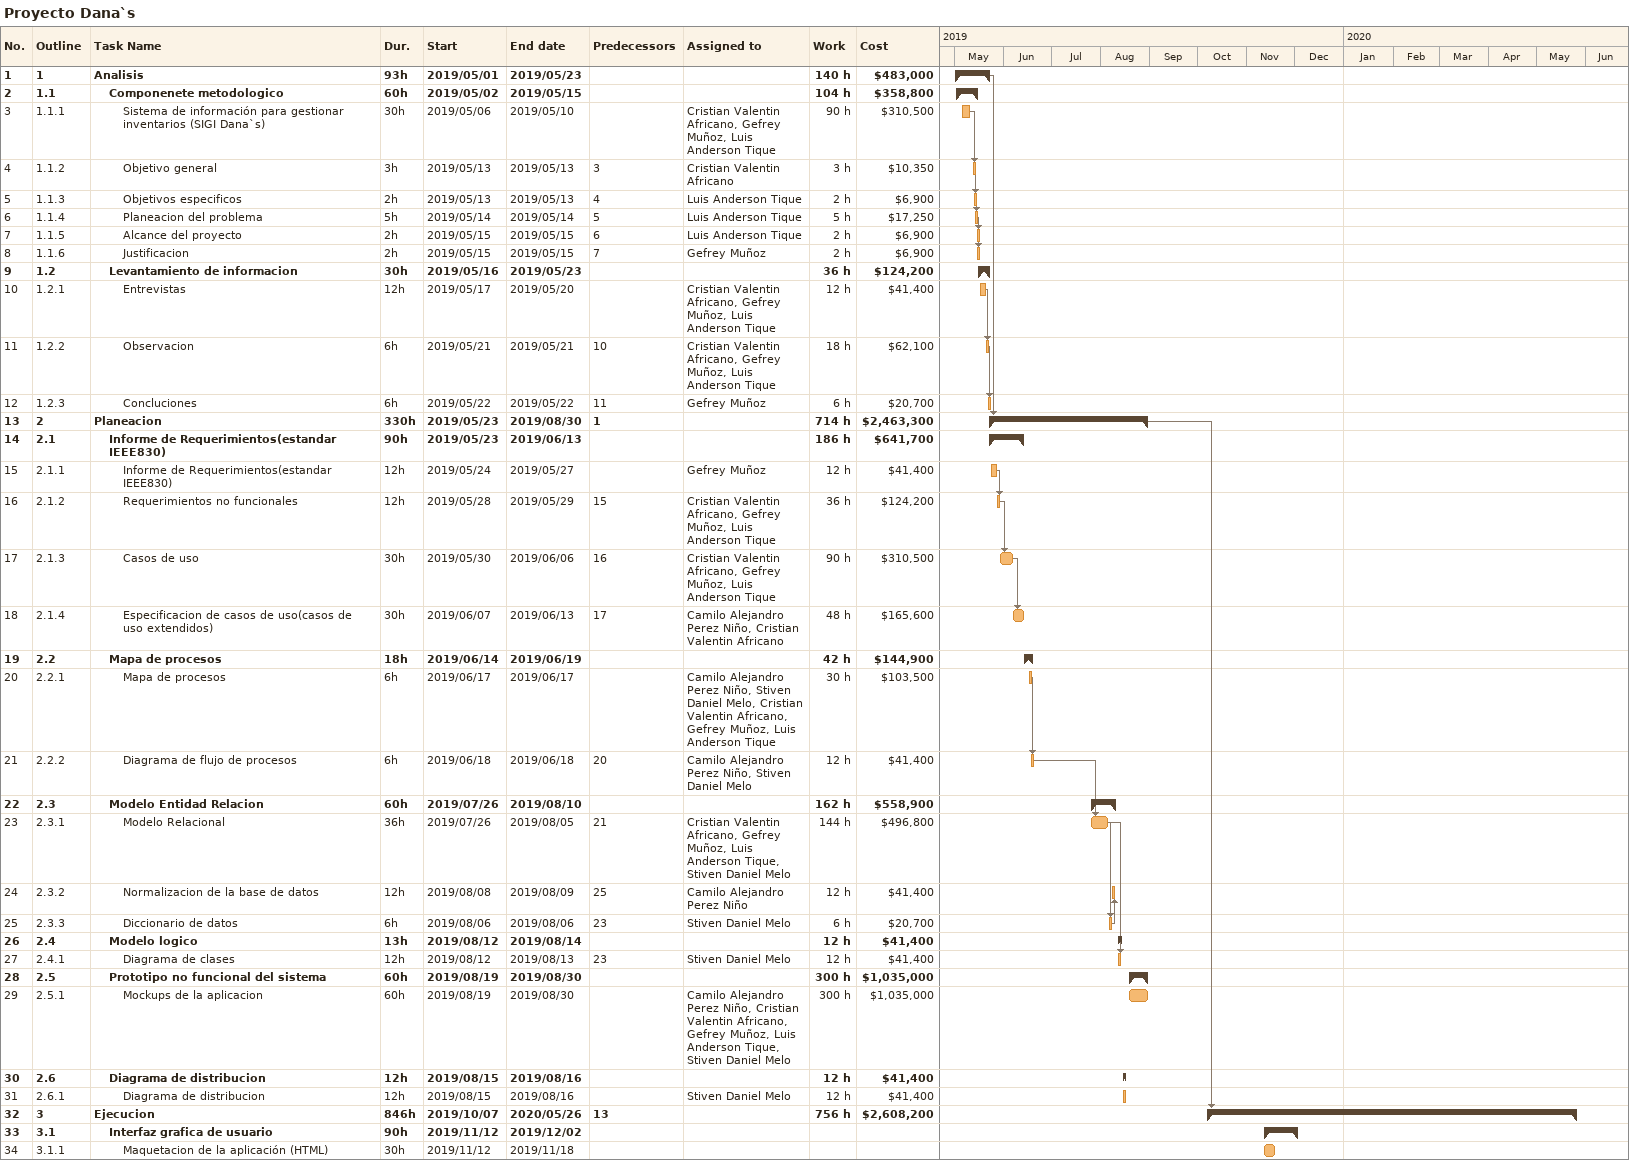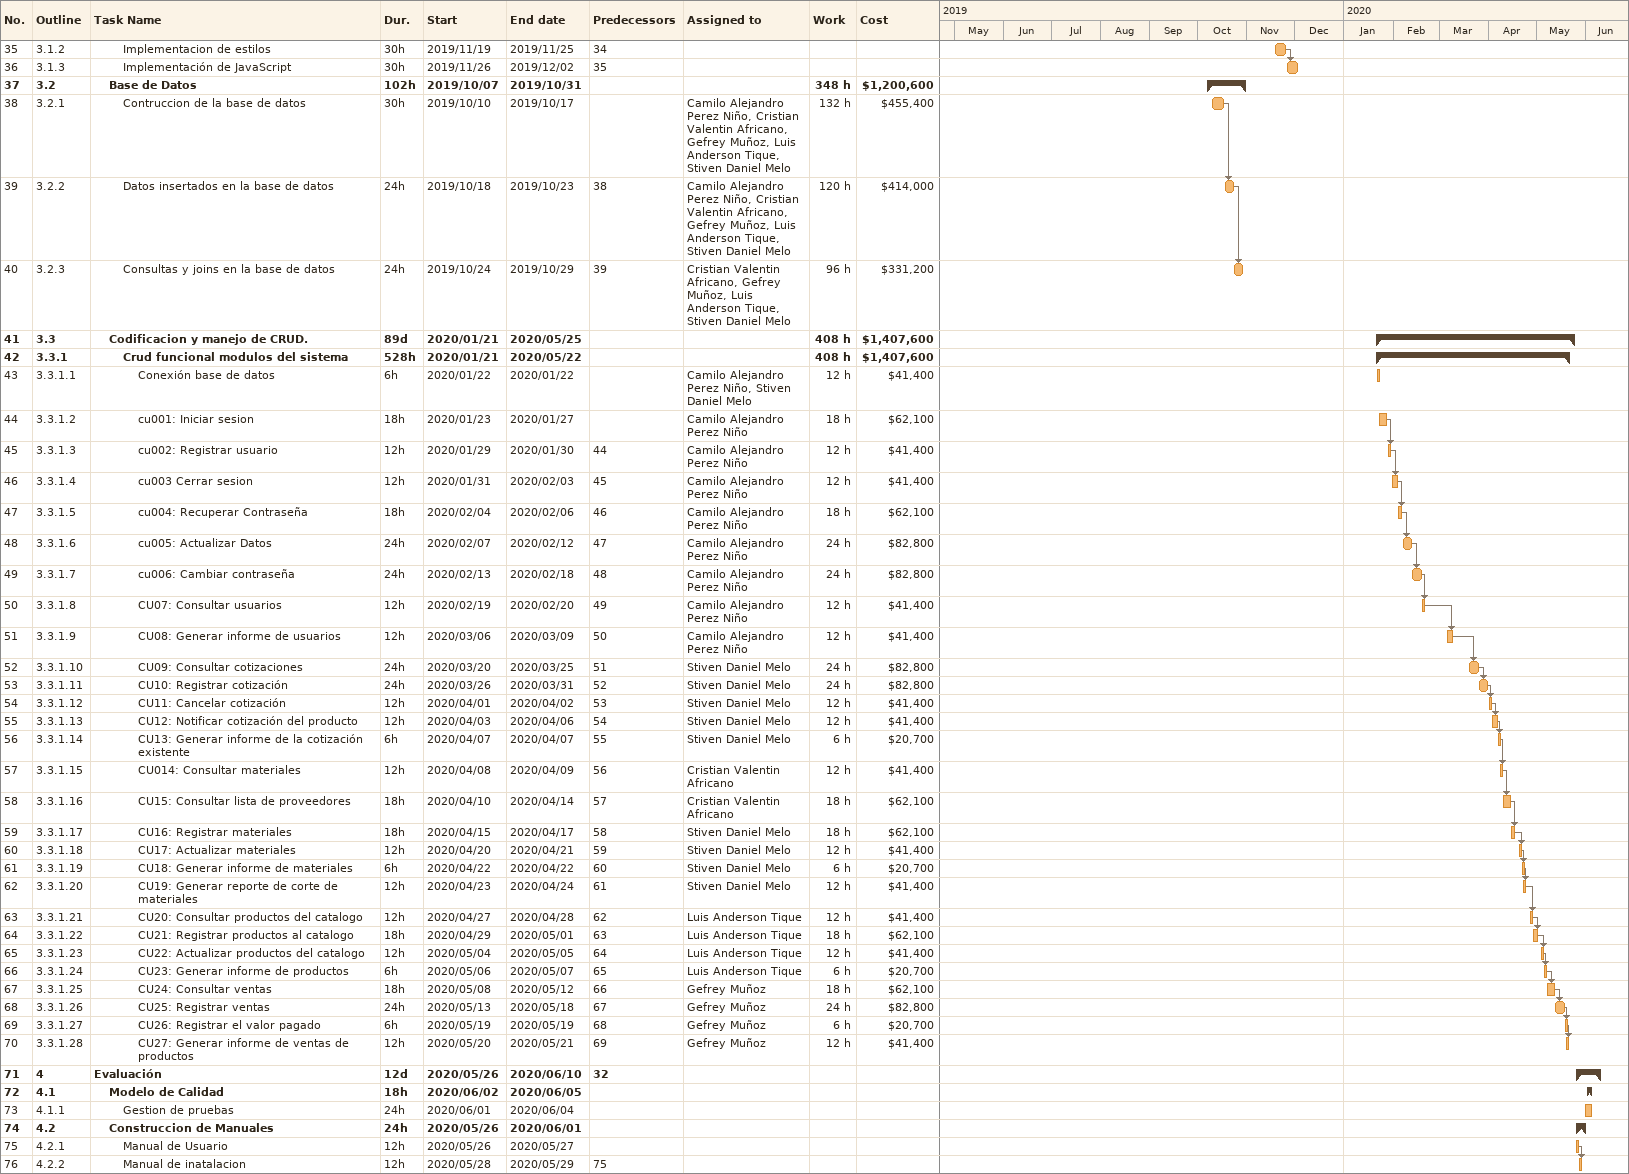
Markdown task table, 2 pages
Proyecto Dana`s

| ID | WBS | Task | Duration | Start | Finish | Predecessors | Resources | Work (h) | Cost ($) |
|---|---|---|---|---|---|---|---|---|---|
| 1 | 1 | **Analisis** | 93h | 2019-05-01 | 2019-05-23 |  |  | 140 | 483000 |
| 2 | 1.1 | **Componenete metodologico** | 60h | 2019-05-02 | 2019-05-15 |  |  | 104 | 358800 |
| 3 | 1.1.1 | Sistema de información para gestionar inventarios (SIGI Dana`s) | 30h | 2019-05-06 | 2019-05-10 |  | Cristian Valentin Africano, Gefrey Muñoz, Luis Anderson Tique | 90 | 310500 |
| 4 | 1.1.2 | Objetivo general | 3h | 2019-05-13 | 2019-05-13 | 3 | Cristian Valentin Africano | 3 | 10350 |
| 5 | 1.1.3 | Objetivos especificos | 2h | 2019-05-13 | 2019-05-13 | 4 | Luis Anderson Tique | 2 | 6900 |
| 6 | 1.1.4 | Planeacion del problema | 5h | 2019-05-14 | 2019-05-14 | 5 | Luis Anderson Tique | 5 | 17250 |
| 7 | 1.1.5 | Alcance del proyecto | 2h | 2019-05-15 | 2019-05-15 | 6 | Luis Anderson Tique | 2 | 6900 |
| 8 | 1.1.6 | Justificacion | 2h | 2019-05-15 | 2019-05-15 | 7 | Gefrey Muñoz | 2 | 6900 |
| 9 | 1.2 | **Levantamiento de informacion** | 30h | 2019-05-16 | 2019-05-23 |  |  | 36 | 124200 |
| 10 | 1.2.1 | Entrevistas | 12h | 2019-05-17 | 2019-05-20 |  | Cristian Valentin Africano, Gefrey Muñoz, Luis Anderson Tique | 12 | 41400 |
| 11 | 1.2.2 | Observacion | 6h | 2019-05-21 | 2019-05-21 | 10 | Cristian Valentin Africano, Gefrey Muñoz, Luis Anderson Tique | 18 | 62100 |
| 12 | 1.2.3 | Concluciones | 6h | 2019-05-22 | 2019-05-22 | 11 | Gefrey Muñoz | 6 | 20700 |
| 13 | 2 | **Planeacion** | 330h | 2019-05-23 | 2019-08-30 | 1 |  | 714 | 2463300 |
| 14 | 2.1 | **Informe de Requerimientos(estandar IEEE830)** | 90h | 2019-05-23 | 2019-06-13 |  |  | 186 | 641700 |
| 15 | 2.1.1 | Informe de Requerimientos(estandar IEEE830) | 12h | 2019-05-24 | 2019-05-27 |  | Gefrey Muñoz | 12 | 41400 |
| 16 | 2.1.2 | Requerimientos no funcionales | 12h | 2019-05-28 | 2019-05-29 | 15 | Cristian Valentin Africano, Gefrey Muñoz, Luis Anderson Tique | 36 | 124200 |
| 17 | 2.1.3 | Casos de uso | 30h | 2019-05-30 | 2019-06-06 | 16 | Cristian Valentin Africano, Gefrey Muñoz, Luis Anderson Tique | 90 | 310500 |
| 18 | 2.1.4 | Especificacion de casos de uso(casos de uso extendidos) | 30h | 2019-06-07 | 2019-06-13 | 17 | Camilo Alejandro Perez Niño, Cristian Valentin Africano | 48 | 165600 |
| 19 | 2.2 | **Mapa de procesos** | 18h | 2019-06-14 | 2019-06-19 |  |  | 42 | 144900 |
| 20 | 2.2.1 | Mapa de procesos | 6h | 2019-06-17 | 2019-06-17 |  | Camilo Alejandro Perez Niño, Stiven Daniel Melo, Cristian Valentin Africano, Gefrey Muñoz, Luis Anderson Tique | 30 | 103500 |
| 21 | 2.2.2 | Diagrama de flujo de procesos | 6h | 2019-06-18 | 2019-06-18 | 20 | Camilo Alejandro Perez Niño, Stiven Daniel Melo | 12 | 41400 |
| 22 | 2.3 | **Modelo Entidad Relacion** | 60h | 2019-07-26 | 2019-08-10 |  |  | 162 | 558900 |
| 23 | 2.3.1 | Modelo Relacional | 36h | 2019-07-26 | 2019-08-05 | 21 | Cristian Valentin Africano, Gefrey Muñoz, Luis Anderson Tique, Stiven Daniel Melo | 144 | 496800 |
| 24 | 2.3.2 | Normalizacion de la base de datos | 12h | 2019-08-08 | 2019-08-09 | 25 | Camilo Alejandro Perez Niño | 12 | 41400 |
| 25 | 2.3.3 | Diccionario de datos | 6h | 2019-08-06 | 2019-08-06 | 23 | Stiven Daniel Melo | 6 | 20700 |
| 26 | 2.4 | **Modelo logico** | 13h | 2019-08-12 | 2019-08-14 |  |  | 12 | 41400 |
| 27 | 2.4.1 | Diagrama de clases | 12h | 2019-08-12 | 2019-08-13 | 23 | Stiven Daniel Melo | 12 | 41400 |
| 28 | 2.5 | **Prototipo no funcional del sistema** | 60h | 2019-08-19 | 2019-08-30 |  |  | 300 | 1035000 |
| 29 | 2.5.1 | Mockups de la aplicacion | 60h | 2019-08-19 | 2019-08-30 |  | Camilo Alejandro Perez Niño, Cristian Valentin Africano, Gefrey Muñoz, Luis Anderson Tique, Stiven Daniel Melo | 300 | 1035000 |
| 30 | 2.6 | **Diagrama de distribucion** | 12h | 2019-08-15 | 2019-08-16 |  |  | 12 | 41400 |
| 31 | 2.6.1 | Diagrama de distribucion | 12h | 2019-08-15 | 2019-08-16 |  | Stiven Daniel Melo | 12 | 41400 |
| 32 | 3 | **Ejecucion** | 846h | 2019-10-07 | 2020-05-26 | 13 |  | 756 | 2608200 |
| 33 | 3.1 | **Interfaz grafica de usuario** | 90h | 2019-11-12 | 2019-12-02 |  |  |  |  |
| 34 | 3.1.1 | Maquetacion de la aplicación (HTML) | 30h | 2019-11-12 | 2019-11-18 |  |  |  |  |
| 35 | 3.1.2 | Implementacion de estilos | 30h | 2019-11-19 | 2019-11-25 | 34 |  |  |  |
| 36 | 3.1.3 | Implementación de JavaScript | 30h | 2019-11-26 | 2019-12-02 | 35 |  |  |  |
| 37 | 3.2 | **Base de Datos** | 102h | 2019-10-07 | 2019-10-31 |  |  | 348 | 1200600 |
| 38 | 3.2.1 | Contruccion de la base de datos | 30h | 2019-10-10 | 2019-10-17 |  | Camilo Alejandro Perez Niño, Cristian Valentin Africano, Gefrey Muñoz, Luis Anderson Tique, Stiven Daniel Melo | 132 | 455400 |
| 39 | 3.2.2 | Datos insertados en la base de datos | 24h | 2019-10-18 | 2019-10-23 | 38 | Camilo Alejandro Perez Niño, Cristian Valentin Africano, Gefrey Muñoz, Luis Anderson Tique, Stiven Daniel Melo | 120 | 414000 |
| 40 | 3.2.3 | Consultas y joins en la base de datos | 24h | 2019-10-24 | 2019-10-29 | 39 | Cristian Valentin Africano, Gefrey Muñoz, Luis Anderson Tique, Stiven Daniel Melo | 96 | 331200 |
| 41 | 3.3 | **Codificacion y manejo de CRUD.** | 89d | 2020-01-21 | 2020-05-25 |  |  | 408 | 1407600 |
| 42 | 3.3.1 | **Crud funcional modulos del sistema** | 528h | 2020-01-21 | 2020-05-22 |  |  | 408 | 1407600 |
| 43 | 3.3.1.1 | Conexión base de datos | 6h | 2020-01-22 | 2020-01-22 |  | Camilo Alejandro Perez Niño, Stiven Daniel Melo | 12 | 41400 |
| 44 | 3.3.1.2 | cu001: Iniciar sesion | 18h | 2020-01-23 | 2020-01-27 |  | Camilo Alejandro Perez Niño | 18 | 62100 |
| 45 | 3.3.1.3 | cu002: Registrar usuario | 12h | 2020-01-29 | 2020-01-30 | 44 | Camilo Alejandro Perez Niño | 12 | 41400 |
| 46 | 3.3.1.4 | cu003 Cerrar sesion | 12h | 2020-01-31 | 2020-02-03 | 45 | Camilo Alejandro Perez Niño | 12 | 41400 |
| 47 | 3.3.1.5 | cu004: Recuperar Contraseña | 18h | 2020-02-04 | 2020-02-06 | 46 | Camilo Alejandro Perez Niño | 18 | 62100 |
| 48 | 3.3.1.6 | cu005: Actualizar Datos | 24h | 2020-02-07 | 2020-02-12 | 47 | Camilo Alejandro Perez Niño | 24 | 82800 |
| 49 | 3.3.1.7 | cu006: Cambiar contraseña | 24h | 2020-02-13 | 2020-02-18 | 48 | Camilo Alejandro Perez Niño | 24 | 82800 |
| 50 | 3.3.1.8 | CU07: Consultar usuarios | 12h | 2020-02-19 | 2020-02-20 | 49 | Camilo Alejandro Perez Niño | 12 | 41400 |
| 51 | 3.3.1.9 | CU08: Generar informe de usuarios | 12h | 2020-03-06 | 2020-03-09 | 50 | Camilo Alejandro Perez Niño | 12 | 41400 |
| 52 | 3.3.1.10 | CU09: Consultar cotizaciones | 24h | 2020-03-20 | 2020-03-25 | 51 | Stiven Daniel Melo | 24 | 82800 |
| 53 | 3.3.1.11 | CU10: Registrar cotización | 24h | 2020-03-26 | 2020-03-31 | 52 | Stiven Daniel Melo | 24 | 82800 |
| 54 | 3.3.1.12 | CU11: Cancelar cotización | 12h | 2020-04-01 | 2020-04-02 | 53 | Stiven Daniel Melo | 12 | 41400 |
| 55 | 3.3.1.13 | CU12: Notificar cotización del producto | 12h | 2020-04-03 | 2020-04-06 | 54 | Stiven Daniel Melo | 12 | 41400 |
| 56 | 3.3.1.14 | CU13: Generar informe de la cotización existente | 6h | 2020-04-07 | 2020-04-07 | 55 | Stiven Daniel Melo | 6 | 20700 |
| 57 | 3.3.1.15 | CU014: Consultar materiales | 12h | 2020-04-08 | 2020-04-09 | 56 | Cristian Valentin Africano | 12 | 41400 |
| 58 | 3.3.1.16 | CU15: Consultar lista de proveedores | 18h | 2020-04-10 | 2020-04-14 | 57 | Cristian Valentin Africano | 18 | 62100 |
| 59 | 3.3.1.17 | CU16: Registrar materiales | 18h | 2020-04-15 | 2020-04-17 | 58 | Stiven Daniel Melo | 18 | 62100 |
| 60 | 3.3.1.18 | CU17: Actualizar materiales | 12h | 2020-04-20 | 2020-04-21 | 59 | Stiven Daniel Melo | 12 | 41400 |
| 61 | 3.3.1.19 | CU18: Generar informe de materiales | 6h | 2020-04-22 | 2020-04-22 | 60 | Stiven Daniel Melo | 6 | 20700 |
| 62 | 3.3.1.20 | CU19: Generar reporte de corte de materiales | 12h | 2020-04-23 | 2020-04-24 | 61 | Stiven Daniel Melo | 12 | 41400 |
| 63 | 3.3.1.21 | CU20: Consultar productos del catalogo | 12h | 2020-04-27 | 2020-04-28 | 62 | Luis Anderson Tique | 12 | 41400 |
| 64 | 3.3.1.22 | CU21: Registrar productos al catalogo | 18h | 2020-04-29 | 2020-05-01 | 63 | Luis Anderson Tique | 18 | 62100 |
| 65 | 3.3.1.23 | CU22: Actualizar productos del catalogo | 12h | 2020-05-04 | 2020-05-05 | 64 | Luis Anderson Tique | 12 | 41400 |
| 66 | 3.3.1.24 | CU23: Generar informe de productos | 6h | 2020-05-06 | 2020-05-07 | 65 | Luis Anderson Tique | 6 | 20700 |
| 67 | 3.3.1.25 | CU24: Consultar ventas | 18h | 2020-05-08 | 2020-05-12 | 66 | Gefrey Muñoz | 18 | 62100 |
| 68 | 3.3.1.26 | CU25: Registrar ventas | 24h | 2020-05-13 | 2020-05-18 | 67 | Gefrey Muñoz | 24 | 82800 |
| 69 | 3.3.1.27 | CU26: Registrar el valor pagado | 6h | 2020-05-19 | 2020-05-19 | 68 | Gefrey Muñoz | 6 | 20700 |
| 70 | 3.3.1.28 | CU27: Generar informe de ventas de productos | 12h | 2020-05-20 | 2020-05-21 | 69 | Gefrey Muñoz | 12 | 41400 |
| 71 | 4 | **Evaluación** | 12d | 2020-05-26 | 2020-06-10 | 32 |  |  |  |
| 72 | 4.1 | **Modelo de Calidad** | 18h | 2020-06-02 | 2020-06-05 |  |  |  |  |
| 73 | 4.1.1 | Gestion de pruebas | 24h | 2020-06-01 | 2020-06-04 |  |  |  |  |
| 74 | 4.2 | **Construccion de Manuales** | 24h | 2020-05-26 | 2020-06-01 |  |  |  |  |
| 75 | 4.2.1 | Manual de Usuario | 12h | 2020-05-26 | 2020-05-27 |  |  |  |  |
| 76 | 4.2.2 | Manual de inatalacion | 12h | 2020-05-28 | 2020-05-29 | 75 |  |  |  |
